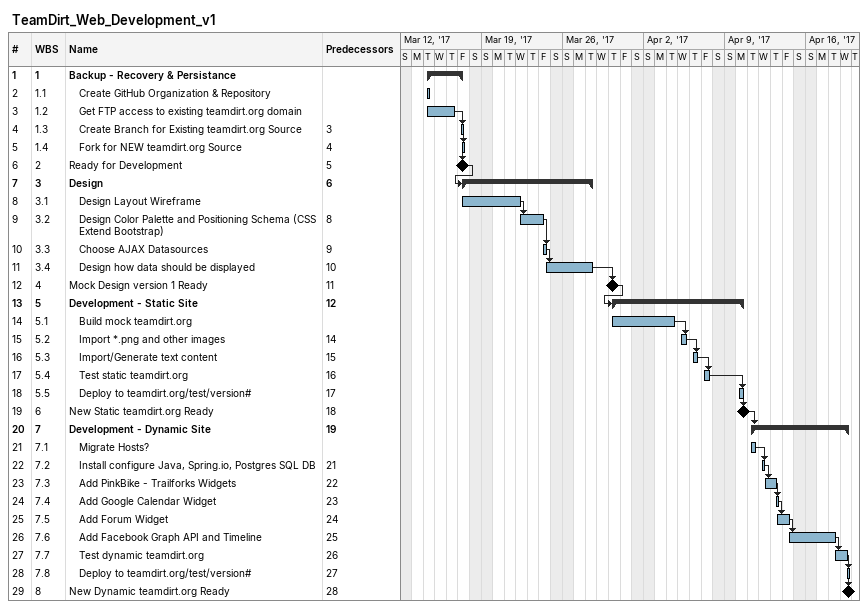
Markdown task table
TeamDirt_Web_Development_v1

| ID | WBS | Task | Start | Finish | Predecessors |
|---|---|---|---|---|---|
| 1 | 1 | **Backup - Recovery & Persistance** | 2017-03-14 | 2017-03-17 |  |
| 2 | 1.1 | Create GitHub Organization & Repository | 2017-03-14 | 2017-03-14 |  |
| 3 | 1.2 | Get FTP access to existing teamdirt.org domain | 2017-03-14 | 2017-03-16 |  |
| 4 | 1.3 | Create Branch for Existing teamdirt.org Source | 2017-03-17 | 2017-03-17 | 3 |
| 5 | 1.4 | Fork for NEW teamdirt.org Source | 2017-03-17 | 2017-03-17 | 4 |
| 6 | 2 | Ready for Development (milestone) | 2017-03-17 | 2017-03-17 | 5 |
| 7 | 3 | **Design** | 2017-03-17 | 2017-03-28 | 6 |
| 8 | 3.1 | Design Layout Wireframe | 2017-03-17 | 2017-03-22 |  |
| 9 | 3.2 | Design Color Palette and Positioning Schema (CSS Extend Bootstrap) | 2017-03-22 | 2017-03-24 | 8 |
| 10 | 3.3 | Choose AJAX Datasources | 2017-03-24 | 2017-03-24 | 9 |
| 11 | 3.4 | Design how data should be displayed | 2017-03-24 | 2017-03-28 | 10 |
| 12 | 4 | Mock Design version 1 Ready (milestone) | 2017-03-30 | 2017-03-30 | 11 |
| 13 | 5 | **Development - Static Site** | 2017-03-30 | 2017-04-10 | 12 |
| 14 | 5.1 | Build mock teamdirt.org | 2017-03-30 | 2017-04-04 |  |
| 15 | 5.2 | Import *.png and other images | 2017-04-05 | 2017-04-05 | 14 |
| 16 | 5.3 | Import/Generate text content | 2017-04-06 | 2017-04-06 | 15 |
| 17 | 5.4 | Test static teamdirt.org | 2017-04-07 | 2017-04-07 | 16 |
| 18 | 5.5 | Deploy to teamdirt.org/test/version# | 2017-04-10 | 2017-04-10 | 17 |
| 19 | 6 | New Static teamdirt.org Ready (milestone) | 2017-04-10 | 2017-04-10 | 18 |
| 20 | 7 | **Development - Dynamic Site** | 2017-04-11 | 2017-04-19 | 19 |
| 21 | 7.1 | Migrate Hosts? | 2017-04-11 | 2017-04-11 |  |
| 22 | 7.2 | Install configure Java, Spring.io, Postgres SQL DB | 2017-04-12 | 2017-04-12 | 21 |
| 23 | 7.3 | Add PinkBike - Trailforks Widgets | 2017-04-12 | 2017-04-13 | 22 |
| 24 | 7.4 | Add Google Calendar Widget | 2017-04-13 | 2017-04-13 | 23 |
| 25 | 7.5 | Add Forum Widget | 2017-04-13 | 2017-04-14 | 24 |
| 26 | 7.6 | Add Facebook Graph API and Timeline | 2017-04-14 | 2017-04-18 | 25 |
| 27 | 7.7 | Test dynamic teamdirt.org | 2017-04-18 | 2017-04-19 | 26 |
| 28 | 7.8 | Deploy to teamdirt.org/test/version# | 2017-04-19 | 2017-04-19 | 27 |
| 29 | 8 | New Dynamic teamdirt.org Ready (milestone) | 2017-04-19 | 2017-04-19 | 28 |
